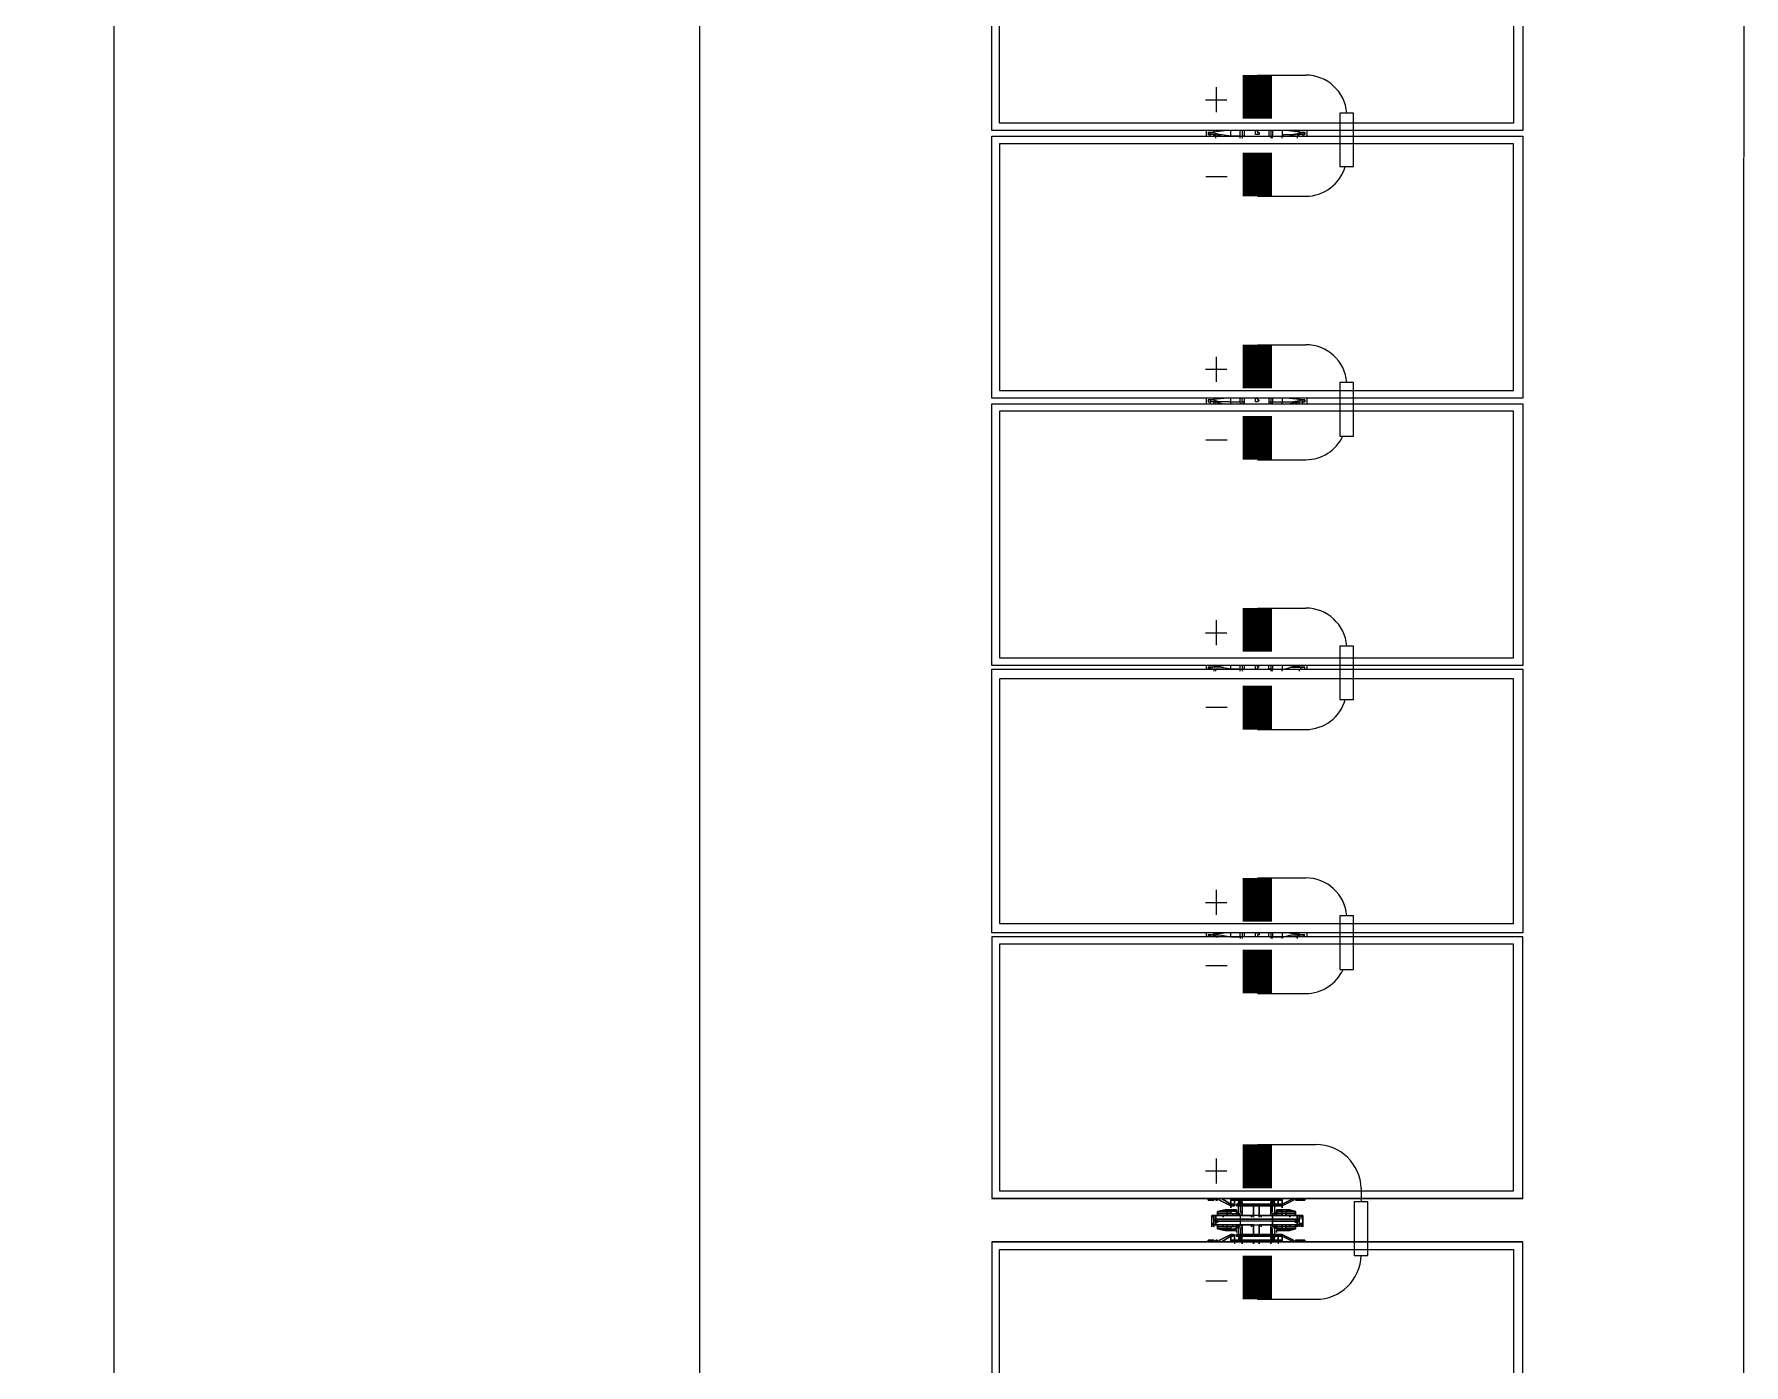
# Model space of a CAD drawing. Header units: feet. Extents: x -5.1 to 70.3, y -33 to 8.
# Drawn here: x 31.81 to 33.834, y -11.959 to -10.384 of the extents above; entities that cross this region are included whole.
import ezdxf
from ezdxf.lldxf.tags import DXFTag

# ---------------------------------------------------------------- set-up
doc = ezdxf.new("R2010")
doc.units = ezdxf.units.FT
doc.header["$MEASUREMENT"] = 0
doc.linetypes.add('HIDDEN', pattern=[0.375, 0.25, -0.125])
for name, color, linetype in [('E-DC HARNESS-NEG', 170, 'DC HARNESS CABLE'), ('E-HARN-COMP', 8, 'Continuous'), ('E-TRNK-CABL-NEG', 170, 'HIDDEN'), ('E-TRUNK-CABLE-POS', 10, 'HIDDEN'), ('G-ANNO-TEXT', 1, 'Continuous'), ('Polarity-Text', 7, 'Continuous')]:
    doc.layers.add(name, color=color, linetype=linetype)
tags = doc.linetypes.add('DC HARNESS CABLE', pattern='A,0.5,-0.2,["DH",Standard,S=0.1,R=0,X=-0.1,Y=-0.05],-0.2', length=0.9).pattern_tags.tags
tags[6] = DXFTag(74, 10)

# ---------------------------------------------------------------- blocks, each defined once
blk = doc.blocks.new('A$Cc93f9aa1')
at = {"lineweight": 5}
for points in [[(1.2233, 0), (0.9933, 0), (0.9933, 0.4666), (1.2233, 0.4666)], [(1.4583, 0), (1.2283, 0), (1.2283, 0.4666), (1.4583, 0.4666)], [(1.4633, 0.4666), (1.6933, 0.4666), (1.6933, 0), (1.4633, 0)], [(1.6966, 0.4666), (1.9283, 0.4666), (1.9283, 0), (1.6966, 0)], [(1.9316, 0), (2.1616, 0), (2.1616, 0.4666), (1.9316, 0.4666)], [(2.1999, 0), (2.4299, 0), (2.4299, 0.4666), (2.1999, 0.4666)], [(1, 0.0067), (1, 0.4583), (1.2166, 0.4583), (1.2166, 0.0067)], [(1.4516, 0.4583), (1.2349, 0.4583), (1.2349, 0.0067), (1.4516, 0.0067)], [(1.6866, 0.4583), (1.4699, 0.4583), (1.4699, 0.0067), (1.6866, 0.0067)], [(1.9199, 0.4583), (1.7049, 0.4583), (1.7049, 0.0067), (1.9199, 0.0067)], [(2.1549, 0.4583), (1.9383, 0.4583), (1.9383, 0.0067), (2.1549, 0.0067)], [(2.2066, 0.4583), (2.4232, 0.4583), (2.4232, 0.0067), (2.2066, 0.0067)], [(2.1632, 0.27), (2.1632, 0.2667), (2.1632, 0.27), (2.1632, 0.275), (2.1616, 0.275), (2.1632, 0.275)], [(2.1866, 0.2683), (2.1849, 0.2683), (2.1849, 0.2733), (2.1849, 0.2717), (2.1832, 0.2717), (2.1849, 0.2717), (2.1866, 0.2717), (2.1849, 0.2717), (2.1832, 0.27), (2.1849, 0.27), (2.1849, 0.2683)], [(2.1866, 0.2733), (2.1849, 0.2733)], [(2.1982, 0.2667), (2.1982, 0.27), (2.1982, 0.275), (2.1999, 0.275), (2.1982, 0.275), (2.1982, 0.27)], [(2.1732, 0.2567), (2.1732, 0.2517), (2.1732, 0.25), (2.1749, 0.25), (2.1749, 0.255), (2.1732, 0.255), (2.1732, 0.2567), (2.1732, 0.2583), (2.1732, 0.2667), (2.1749, 0.2667), (2.1732, 0.2667), (2.1716, 0.2617), (2.1716, 0.25), (2.1716, 0.2517), (2.1716, 0.25), (2.1716, 0.2617), (2.1732, 0.2667), (2.1732, 0.2583), (2.1749, 0.2583), (2.1749, 0.255), (2.1732, 0.255), (2.1732, 0.2567), (2.1732, 0.2583), (2.1749, 0.2583), (2.1749, 0.2667), (2.1766, 0.2667), (2.1749, 0.2667), (2.1749, 0.2583), (2.1749, 0.255), (2.1749, 0.25), (2.1732, 0.25)], [(2.1799, 0.2683), (2.1799, 0.2467), (2.1766, 0.2467), (2.1766, 0.2683)], [(2.1782, 0.2617), (2.1766, 0.2617)], [(2.1816, 0.27), (2.1799, 0.27), (2.1782, 0.27), (2.1799, 0.27)], [(2.1832, 0.2683), (2.1816, 0.2683), (2.1799, 0.2683), (2.1816, 0.2683), (2.1799, 0.2683), (2.1816, 0.2683)], [(2.1816, 0.2683), (2.1799, 0.2683)], [(2.1816, 0.27), (2.1832, 0.27)], [(2.1832, 0.2683), (2.1816, 0.2683), (2.1816, 0.27), (2.1832, 0.27), (2.1816, 0.27), (2.1832, 0.27), (2.1816, 0.27), (2.1816, 0.2683)], [(2.1816, 0.2683), (2.1816, 0.2467), (2.1849, 0.2467), (2.1849, 0.2683)], [(2.1866, 0.2667), (2.1882, 0.2667), (2.1882, 0.2583), (2.1866, 0.2583), (2.1866, 0.2667), (2.1849, 0.2667), (2.1866, 0.2667), (2.1866, 0.2583), (2.1882, 0.2583), (2.1882, 0.2667)], [(2.1866, 0.2617), (2.1849, 0.2617)], [(2.1866, 0.2617), (2.1849, 0.2617)], [(2.1882, 0.2567), (2.1882, 0.2583), (2.1882, 0.2567), (2.1882, 0.2517), (2.1882, 0.25), (2.1866, 0.25), (2.1866, 0.255), (2.1882, 0.255)], [(2.1882, 0.2667), (2.1899, 0.2617), (2.1899, 0.25), (2.1899, 0.2517), (2.1899, 0.25), (2.1899, 0.2617)], [(2.1899, 0.25), (2.1899, 0.26), (2.1899, 0.25), (2.1916, 0.25)], [(2.1632, 0.2467), (2.1632, 0.245), (2.1616, 0.245), (2.1632, 0.245), (2.1649, 0.245), (2.1649, 0.2467), (2.1649, 0.2483), (2.1632, 0.2483)], [(2.1649, 0.2483), (2.1632, 0.2467), (2.1649, 0.245), (2.1666, 0.2467)], [(2.1649, 0.2483), (2.1632, 0.2467), (2.1649, 0.245), (2.1666, 0.2467)], [(2.1649, 0.2483), (2.1666, 0.2483)], [(2.1666, 0.245), (2.1666, 0.2483), (2.1666, 0.2467), (2.1649, 0.2467), (2.1666, 0.2467), (2.1649, 0.2467), (2.1666, 0.2467), (2.1649, 0.2467), (2.1666, 0.2467), (2.1649, 0.2467), (2.1666, 0.2467), (2.1649, 0.2467), (2.1666, 0.2467), (2.1649, 0.2467), (2.1666, 0.2467), (2.1649, 0.2467), (2.1666, 0.2467), (2.1649, 0.2467), (2.1666, 0.2467), (2.1649, 0.2467), (2.1666, 0.2467), (2.1666, 0.245), (2.1649, 0.245)], [(2.1699, 0.255), (2.1682, 0.255), (2.1666, 0.2533), (2.1682, 0.255), (2.1682, 0.2517), (2.1666, 0.2517), (2.1682, 0.2517), (2.1682, 0.255)], [(2.1666, 0.2517), (2.1666, 0.2533)], [(2.1666, 0.215), (2.1682, 0.215), (2.1682, 0.2517), (2.1666, 0.2517), (2.1682, 0.2517), (2.1682, 0.215)], [(2.1766, 0.245), (2.1682, 0.245)], [(2.1749, 0.2483), (2.1766, 0.2483)], [(2.1866, 0.2483), (2.1849, 0.2483)], [(2.1932, 0.245), (2.1849, 0.245)], [(2.1882, 0.25), (2.1866, 0.2483), (2.1866, 0.25), (2.1866, 0.2483), (2.1882, 0.25), (2.1866, 0.2483), (2.1882, 0.2483), (2.1866, 0.2483)], [(2.1949, 0.255), (2.1932, 0.255), (2.1949, 0.2533), (2.1932, 0.255)], [(2.1949, 0.2517), (2.1932, 0.2517), (2.1932, 0.215), (2.1949, 0.215), (2.1932, 0.215), (2.1932, 0.2517), (2.1949, 0.2517), (2.1932, 0.2517), (2.1932, 0.255), (2.1932, 0.2517)], [(2.1982, 0.2517), (2.1949, 0.2517), (2.1949, 0.2533), (2.1949, 0.2517)], [(2.1966, 0.2483), (2.1949, 0.2467), (2.1966, 0.245), (2.1982, 0.2467)], [(2.1966, 0.2483), (2.1949, 0.2467), (2.1966, 0.245), (2.1982, 0.2467)], [(2.1966, 0.245), (2.1982, 0.245), (2.1982, 0.2467), (2.1982, 0.2483), (2.1966, 0.2483), (2.1949, 0.2483), (2.1949, 0.2467), (2.1949, 0.245)], [(2.2016, 0.245), (2.1999, 0.245)], [(1.225, 0.235), (1.2266, 0.235), (1.2266, 0.2317), (1.2233, 0.2317), (1.2233, 0.2333), (1.225, 0.2333)], [(1.4599, 0.235), (1.4616, 0.2333), (1.4616, 0.2317), (1.4583, 0.2317), (1.4583, 0.2333), (1.4599, 0.2333)], [(1.6949, 0.235), (1.6949, 0.2333), (1.6966, 0.2333), (1.6966, 0.2317), (1.6949, 0.2317), (1.6933, 0.2317), (1.6933, 0.2333)], [(1.9283, 0.235), (1.9299, 0.235), (1.9299, 0.2333), (1.9316, 0.2333), (1.9316, 0.2317), (1.9299, 0.2317), (1.9283, 0.2317), (1.9283, 0.2333)], [(2.1632, 0.235), (2.1616, 0.235)], [(2.1632, 0.235), (2.1616, 0.235)], [(2.1632, 0.23), (2.1616, 0.23)], [(2.1632, 0.23), (2.1616, 0.23)], [(2.2016, 0.235), (2.1999, 0.235)], [(2.2016, 0.235), (2.1999, 0.235)], [(2.2016, 0.23), (2.1999, 0.23)], [(2.2016, 0.23), (2.1999, 0.23)], [(2.1632, 0.2167), (2.1649, 0.2167), (2.1649, 0.2183), (2.1666, 0.2183), (2.1649, 0.2183), (2.1666, 0.2183), (2.1649, 0.2183), (2.1666, 0.2183), (2.1649, 0.2183), (2.1666, 0.2183), (2.1649, 0.2183), (2.1649, 0.2167), (2.1666, 0.2167), (2.1666, 0.2183), (2.1666, 0.22), (2.1649, 0.22), (2.1632, 0.22), (2.1616, 0.22), (2.1632, 0.22), (2.1632, 0.2183)], [(2.1649, 0.22), (2.1632, 0.2183), (2.1649, 0.2167), (2.1666, 0.2183)], [(2.1649, 0.22), (2.1632, 0.2183), (2.1649, 0.2167), (2.1666, 0.2183)], [(2.1649, 0.22), (2.1632, 0.22), (2.1632, 0.2183), (2.1632, 0.2167), (2.1649, 0.2167), (2.1666, 0.2167), (2.1666, 0.2183), (2.1666, 0.22)], [(2.1666, 0.21), (2.1666, 0.2117), (2.1666, 0.2133), (2.1632, 0.2133), (2.1632, 0.21)], [(2.1649, 0.2167), (2.1666, 0.2167), (2.1666, 0.2183), (2.1649, 0.2183), (2.1649, 0.22), (2.1666, 0.22), (2.1666, 0.2183), (2.1649, 0.2183), (2.1666, 0.2183), (2.1649, 0.2183), (2.1666, 0.2183), (2.1649, 0.2183), (2.1666, 0.2183), (2.1649, 0.2183), (2.1666, 0.2183), (2.1649, 0.2183), (2.1649, 0.22), (2.1666, 0.22), (2.1666, 0.2183), (2.1666, 0.2167)], [(2.1666, 0.2133), (2.1682, 0.2133), (2.1682, 0.21), (2.1682, 0.2133)], [(2.1699, 0.21), (2.1682, 0.21), (2.1682, 0.2117), (2.1666, 0.2117), (2.1682, 0.2117), (2.1682, 0.21)], [(2.1682, 0.22), (2.1766, 0.22)], [(2.1732, 0.1983), (2.1716, 0.205), (2.1716, 0.215), (2.1716, 0.2133), (2.1716, 0.215), (2.1716, 0.205)], [(2.1732, 0.2133), (2.1732, 0.2083), (2.1732, 0.21), (2.1749, 0.21), (2.1749, 0.2117), (2.1749, 0.215), (2.1732, 0.215), (2.1732, 0.2083), (2.1732, 0.2067), (2.1732, 0.2083), (2.1732, 0.21), (2.1749, 0.21), (2.1749, 0.2117), (2.1749, 0.215), (2.1749, 0.2167), (2.1732, 0.215), (2.1749, 0.2167), (2.1732, 0.215), (2.1749, 0.2167), (2.1749, 0.215), (2.1732, 0.215)], [(2.1849, 0.22), (2.1932, 0.22)], [(2.1882, 0.2167), (2.1866, 0.2167), (2.1882, 0.215), (2.1866, 0.2167), (2.1882, 0.215), (2.1866, 0.2167), (2.1882, 0.2167), (2.1866, 0.2167), (2.1849, 0.2167), (2.1866, 0.2167)], [(2.1882, 0.2067), (2.1882, 0.2083), (2.1882, 0.215), (2.1866, 0.215), (2.1866, 0.2117), (2.1866, 0.21), (2.1882, 0.21), (2.1882, 0.2083)], [(2.1882, 0.1983), (2.1899, 0.205), (2.1899, 0.215), (2.1899, 0.2133), (2.1899, 0.215), (2.1899, 0.205)], [(2.1966, 0.22), (2.1949, 0.2183), (2.1966, 0.2167), (2.1982, 0.2183)], [(2.1966, 0.22), (2.1949, 0.2183), (2.1966, 0.2167), (2.1982, 0.2183)], [(2.1966, 0.2167), (2.1982, 0.2167), (2.1982, 0.2183), (2.1982, 0.22), (2.1966, 0.22), (2.1949, 0.22), (2.1949, 0.2183), (2.1949, 0.2167)], [(2.1982, 0.2183), (2.1966, 0.2183)], [(2.1982, 0.2183), (2.1966, 0.2183)], [(2.2016, 0.22), (2.1999, 0.22)], [(2.1632, 0.1983), (2.1632, 0.1967)], [(2.1732, 0.1983), (2.1732, 0.2067), (2.1749, 0.2067), (2.1749, 0.1983)], [(2.1732, 0.1983), (2.1749, 0.1983), (2.1749, 0.2067), (2.1732, 0.2067)], [(2.1749, 0.21), (2.1749, 0.2067)], [(2.1766, 0.1983), (2.1749, 0.1983)], [(2.1782, 0.2033), (2.1766, 0.2033)], [(2.1782, 0.2033), (2.1766, 0.2033)], [(2.1832, 0.1983), (2.1816, 0.1983), (2.1799, 0.1983), (2.1816, 0.1983)], [(2.1832, 0.1967), (2.1816, 0.1967)], [(2.1866, 0.2033), (2.1849, 0.2033)], [(2.1866, 0.2033), (2.1849, 0.2033)], [(2.1866, 0.1983), (2.1849, 0.1983)], [(2.1866, 0.2067), (2.1866, 0.21)], [(2.1882, 0.1983), (2.1866, 0.1983), (2.1866, 0.2067), (2.1882, 0.2067)], [(2.1882, 0.1983), (2.1882, 0.2067), (2.1866, 0.2067), (2.1866, 0.1983)], [(2.1949, 0.21), (2.1932, 0.21)], [(2.1982, 0.1967), (2.1982, 0.1983)], [(2.1616, 0.19), (2.1632, 0.19), (2.1632, 0.195), (2.1632, 0.19)], [(2.1799, 0.195), (2.1782, 0.195)], [(2.1999, 0.19), (2.1982, 0.19), (2.1982, 0.195), (2.1982, 0.19)]]:
    blk.add_lwpolyline(points, close=True, dxfattribs=at)
for points in [[(2.1616, 0.4666), (2.1616, 0)], [(2.1999, 0), (2.1999, 0.4666)], [(2.1549, 0.0067), (2.1549, 0.4583)], [(2.2066, 0.0067), (2.2066, 0.4583)], [(1.2233, 0.2767), (1.2283, 0.2767)], [(1.225, 0.27), (1.225, 0.2733), (1.225, 0.275), (1.225, 0.2733), (1.2266, 0.2733), (1.2266, 0.27), (1.2283, 0.2683)], [(1.225, 0.275), (1.2266, 0.275)], [(1.2299, 0.255), (1.2283, 0.255), (1.2266, 0.2567), (1.2266, 0.2633), (1.225, 0.2733)], [(1.4583, 0.2767), (1.4633, 0.2767)], [(1.4616, 0.2683), (1.4616, 0.27), (1.4616, 0.2733), (1.4599, 0.2733), (1.4599, 0.275), (1.4616, 0.275)], [(1.4599, 0.275), (1.4599, 0.2733), (1.4599, 0.27)], [(1.4633, 0.255), (1.4616, 0.255), (1.4616, 0.2633), (1.4599, 0.2733)], [(1.6933, 0.2767), (1.6966, 0.2767)], [(1.6949, 0.2733), (1.6949, 0.275), (1.6949, 0.2733)], [(1.6966, 0.2683), (1.6966, 0.27), (1.6966, 0.2717), (1.6949, 0.2717), (1.6949, 0.2733), (1.6949, 0.27)], [(1.6983, 0.255), (1.6966, 0.255), (1.6966, 0.2567), (1.6949, 0.2633), (1.6949, 0.2733)], [(1.9283, 0.2767), (1.9316, 0.2767)], [(1.9283, 0.2733), (1.9283, 0.27)], [(1.9333, 0.255), (1.9316, 0.255), (1.9316, 0.2567), (1.9299, 0.2633), (1.9299, 0.2733), (1.9299, 0.275), (1.9299, 0.27), (1.9316, 0.2683)], [(2.1799, 0.2467), (2.1799, 0.2667), (2.1799, 0.2683), (2.1799, 0.27), (2.1782, 0.27), (2.1766, 0.27), (2.1782, 0.27), (2.1766, 0.27), (2.1766, 0.2733), (2.1766, 0.2717), (2.1782, 0.2717), (2.1766, 0.2717), (2.1766, 0.2733), (2.1766, 0.2683), (2.1782, 0.2683), (2.1766, 0.2683), (2.1766, 0.27), (2.1766, 0.2617), (2.1766, 0.2383), (2.1766, 0.235), (2.1782, 0.235), (2.1766, 0.235), (2.1782, 0.235), (2.1766, 0.235), (2.1682, 0.235), (2.1682, 0.23), (2.1766, 0.23), (2.1782, 0.23), (2.1766, 0.23), (2.1782, 0.23), (2.1766, 0.23), (2.1782, 0.23), (2.1766, 0.23), (2.1782, 0.23), (2.1766, 0.23), (2.1782, 0.23)], [(2.1799, 0.2717), (2.1782, 0.2717), (2.1766, 0.2717), (2.1782, 0.27), (2.1799, 0.27), (2.1799, 0.2683), (2.1799, 0.2667), (2.1816, 0.2667), (2.1832, 0.2667), (2.1816, 0.2667), (2.1799, 0.2667), (2.1799, 0.2467), (2.1799, 0.2683), (2.1766, 0.2683), (2.1766, 0.2467), (2.1799, 0.2467), (2.1799, 0.2183), (2.1799, 0.1967), (2.1766, 0.1967), (2.1766, 0.2183), (2.1749, 0.2183), (2.1749, 0.2167), (2.1766, 0.2167), (2.1749, 0.2167), (2.1766, 0.2167), (2.1749, 0.2167), (2.1766, 0.2167), (2.1749, 0.2167), (2.1766, 0.2167), (2.1682, 0.2167)], [(2.1766, 0.2733), (2.1832, 0.2733), (2.1849, 0.2733), (2.1782, 0.2733), (2.1766, 0.2733), (2.1782, 0.2733), (2.1766, 0.2733), (2.1782, 0.2733)], [(2.1766, 0.2717), (2.1782, 0.27)], [(2.1782, 0.2717), (2.1766, 0.2717)], [(2.1832, 0.2717), (2.1849, 0.2717), (2.1832, 0.27), (2.1849, 0.27), (2.1849, 0.2617), (2.1849, 0.2383), (2.1849, 0.235), (2.1866, 0.235), (2.1849, 0.235), (2.1932, 0.235), (2.1932, 0.23), (2.1849, 0.23), (2.1849, 0.2267), (2.1849, 0.23), (2.1866, 0.23), (2.1849, 0.23), (2.1866, 0.23), (2.1849, 0.23)], [(2.1849, 0.2367), (2.1849, 0.235), (2.1866, 0.235), (2.1849, 0.235), (2.1849, 0.2383), (2.1849, 0.2617), (2.1849, 0.27), (2.1866, 0.27), (2.1849, 0.27), (2.1866, 0.27), (2.1849, 0.27), (2.1866, 0.27), (2.1849, 0.27), (2.1849, 0.2733), (2.1849, 0.2717)], [(2.1849, 0.2733), (2.1866, 0.2733)], [(2.1632, 0.2517), (2.1666, 0.2517), (2.1632, 0.2517), (2.1632, 0.25), (2.1616, 0.25), (2.1616, 0.2517), (2.1632, 0.2517), (2.1632, 0.255), (2.1666, 0.255), (2.1666, 0.2533), (2.1666, 0.255), (2.1682, 0.255), (2.1632, 0.265), (2.1682, 0.255), (2.1666, 0.255), (2.1632, 0.255), (2.1632, 0.2517), (2.1632, 0.25), (2.1616, 0.25), (2.1616, 0.215), (2.1632, 0.215), (2.1632, 0.2133), (2.1666, 0.2133), (2.1666, 0.2117), (2.1666, 0.21), (2.1682, 0.21), (2.1632, 0.2), (2.1682, 0.21), (2.1666, 0.21), (2.1632, 0.21), (2.1632, 0.2133), (2.1616, 0.2133), (2.1616, 0.215), (2.1616, 0.2133)], [(2.1632, 0.2667), (2.1632, 0.2667)], [(2.1632, 0.2667), (2.1632, 0.2667)], [(2.1699, 0.235), (2.1682, 0.235), (2.1766, 0.235), (2.1766, 0.2383), (2.1766, 0.2617), (2.1766, 0.27), (2.1782, 0.27), (2.1766, 0.27), (2.1782, 0.27)], [(2.1682, 0.2483), (2.1766, 0.2483), (2.1749, 0.2483), (2.1732, 0.25), (2.1749, 0.2483), (2.1766, 0.2483), (2.1749, 0.2483), (2.1732, 0.25), (2.1716, 0.25), (2.1716, 0.26), (2.1716, 0.25), (2.1732, 0.25), (2.1749, 0.2483), (2.1732, 0.25), (2.1749, 0.2483), (2.1749, 0.25), (2.1749, 0.2483), (2.1749, 0.2467), (2.1766, 0.2467), (2.1766, 0.2183), (2.1799, 0.2183), (2.1799, 0.2467), (2.1816, 0.2467), (2.1816, 0.2183), (2.1849, 0.2183), (2.1849, 0.2467), (2.1866, 0.2467), (2.1866, 0.2483), (2.1849, 0.2483), (2.1932, 0.2483)], [(2.1732, 0.26), (2.1732, 0.26)], [(2.1732, 0.26), (2.1732, 0.26)], [(2.1766, 0.27), (2.1766, 0.27)], [(2.1766, 0.27), (2.1766, 0.27)], [(2.1766, 0.2617), (2.1782, 0.2617)], [(2.1766, 0.2617), (2.1782, 0.2617)], [(2.1782, 0.27), (2.1799, 0.27)], [(2.1782, 0.27), (2.1799, 0.27)], [(2.1932, 0.2167), (2.1849, 0.2167), (2.1866, 0.2167), (2.1866, 0.2183), (2.1849, 0.2183), (2.1849, 0.1967), (2.1816, 0.1967), (2.1816, 0.2183), (2.1799, 0.2183), (2.1799, 0.2467), (2.1816, 0.2467), (2.1816, 0.2683), (2.1849, 0.2683), (2.1849, 0.2467), (2.1816, 0.2467), (2.1816, 0.2183), (2.1849, 0.2183), (2.1849, 0.2467)], [(2.1849, 0.27), (2.1849, 0.27)], [(2.1849, 0.27), (2.1849, 0.27)], [(2.1866, 0.2583), (2.1866, 0.255)], [(2.1866, 0.2583), (2.1866, 0.255), (2.1882, 0.255), (2.1882, 0.2567)], [(2.1866, 0.255), (2.1866, 0.25), (2.1882, 0.25), (2.1882, 0.2567)], [(2.1882, 0.26), (2.1882, 0.26)], [(2.1882, 0.26), (2.1882, 0.26)], [(2.1999, 0.2517), (2.1999, 0.25), (2.1999, 0.2517), (2.1982, 0.2517), (2.1982, 0.255), (2.1949, 0.255), (2.1949, 0.2533), (2.1949, 0.255), (2.1932, 0.255), (2.1982, 0.265), (2.1932, 0.255), (2.1949, 0.255), (2.1982, 0.255), (2.1982, 0.2517), (2.1982, 0.25), (2.1999, 0.25), (2.1999, 0.215), (2.1982, 0.215), (2.1982, 0.2133), (2.1949, 0.2133), (2.1949, 0.2117), (2.1949, 0.21), (2.1949, 0.2117), (2.1932, 0.2117), (2.1932, 0.21), (2.1932, 0.2133), (2.1949, 0.2133), (2.1949, 0.2117), (2.1932, 0.2117), (2.1932, 0.21), (2.1932, 0.2133), (2.1949, 0.2133), (2.1982, 0.2133), (2.1982, 0.215), (2.1999, 0.215), (2.1999, 0.25), (2.1982, 0.25), (2.1982, 0.2517), (2.1999, 0.2517), (2.2016, 0.2517)], [(2.1982, 0.2667), (2.1982, 0.2667)], [(2.1982, 0.2667), (2.1982, 0.2667)], [(1.2233, 0.2467), (1.2283, 0.2467)], [(1.2233, 0.245), (1.2283, 0.245), (1.2299, 0.245)], [(1.2233, 0.2433), (1.2266, 0.2433), (1.2283, 0.2433), (1.2283, 0.245)], [(1.2299, 0.2467), (1.2283, 0.2467), (1.2283, 0.255)], [(1.4583, 0.2467), (1.4616, 0.2467)], [(1.4583, 0.245), (1.4616, 0.245), (1.4633, 0.245)], [(1.4583, 0.2433), (1.4616, 0.2433), (1.4633, 0.2433)], [(1.4633, 0.2467), (1.4616, 0.2467), (1.4616, 0.255)], [(1.4616, 0.2433), (1.4616, 0.245)], [(1.6933, 0.2467), (1.6966, 0.2467)], [(1.6933, 0.245), (1.6966, 0.245), (1.6983, 0.245)], [(1.6966, 0.245), (1.6966, 0.2433), (1.6933, 0.2433)], [(1.6983, 0.2467), (1.6966, 0.2467), (1.6966, 0.255)], [(1.9283, 0.2467), (1.9316, 0.2467)], [(1.9283, 0.245), (1.9316, 0.245), (1.9333, 0.245)], [(1.9316, 0.245), (1.9316, 0.2433), (1.9283, 0.2433)], [(1.9333, 0.2467), (1.9316, 0.2467), (1.9316, 0.255)], [(2.1632, 0.2133), (2.1632, 0.215), (2.1616, 0.215), (2.1616, 0.25), (2.1616, 0.2517)], [(2.1616, 0.2517), (2.1632, 0.2517), (2.1616, 0.2517)], [(2.1632, 0.2483), (2.1632, 0.2483)], [(2.1666, 0.2483), (2.1649, 0.2483), (2.1632, 0.2483), (2.1632, 0.2467), (2.1632, 0.245), (2.1649, 0.245), (2.1666, 0.245), (2.1666, 0.2467), (2.1666, 0.2483), (2.1649, 0.2483)], [(2.1632, 0.2467), (2.1632, 0.2467)], [(2.1632, 0.245), (2.1632, 0.245)], [(2.1649, 0.2483), (2.1649, 0.2483)], [(2.1649, 0.2483), (2.1649, 0.245)], [(2.1649, 0.2467), (2.1666, 0.2467)], [(2.1649, 0.245), (2.1666, 0.245)], [(2.1649, 0.245), (2.1649, 0.245)], [(2.1666, 0.2517), (2.1666, 0.2517)], [(2.1666, 0.2483), (2.1666, 0.2483)], [(2.1666, 0.2467), (2.1666, 0.2483)], [(2.1666, 0.2467), (2.1666, 0.2467)], [(2.1666, 0.245), (2.1666, 0.2467)], [(2.1666, 0.245), (2.1666, 0.245)], [(2.1682, 0.2517), (2.1682, 0.2517)], [(2.1682, 0.2517), (2.1682, 0.2517)], [(2.1749, 0.245), (2.1732, 0.2467), (2.1682, 0.2467)], [(2.1749, 0.2483), (2.1766, 0.2483)], [(2.1749, 0.2483), (2.1766, 0.2483)], [(2.1832, 0.1933), (2.1849, 0.1933), (2.1832, 0.195), (2.1849, 0.1933), (2.1832, 0.1933), (2.1766, 0.1933), (2.1782, 0.1933), (2.1766, 0.1933), (2.1766, 0.195), (2.1766, 0.1967), (2.1766, 0.195), (2.1782, 0.195), (2.1766, 0.1933), (2.1782, 0.1933), (2.1766, 0.1933), (2.1782, 0.195), (2.1799, 0.195), (2.1782, 0.195), (2.1766, 0.195), (2.1766, 0.1967), (2.1766, 0.195), (2.1766, 0.1933), (2.1782, 0.195), (2.1799, 0.195), (2.1799, 0.1967), (2.1816, 0.1967), (2.1832, 0.1967), (2.1816, 0.1967), (2.1799, 0.1967), (2.1816, 0.1967), (2.1799, 0.1967), (2.1799, 0.2467), (2.1816, 0.2467)], [(2.1766, 0.2467), (2.1766, 0.2183), (2.1799, 0.2183), (2.1799, 0.1983), (2.1799, 0.1967), (2.1816, 0.1967), (2.1816, 0.195), (2.1799, 0.195), (2.1816, 0.195), (2.1832, 0.195), (2.1816, 0.195), (2.1832, 0.195), (2.1849, 0.1933), (2.1849, 0.195), (2.1866, 0.195), (2.1849, 0.195), (2.1849, 0.1967), (2.1849, 0.195), (2.1866, 0.195)], [(2.1866, 0.2483), (2.1882, 0.25)], [(2.1866, 0.2483), (2.1882, 0.25)], [(2.1866, 0.2483), (2.1882, 0.2483)], [(2.1866, 0.2483), (2.1882, 0.2483)], [(2.1932, 0.2467), (2.1882, 0.2467), (2.1866, 0.245)], [(2.1932, 0.2517), (2.1932, 0.2517)], [(2.1932, 0.2517), (2.1932, 0.2517)], [(2.1949, 0.2517), (2.1949, 0.2517)], [(2.1982, 0.2467), (2.1982, 0.2483), (2.1966, 0.2483), (2.1949, 0.2483), (2.1949, 0.2467), (2.1949, 0.245), (2.1949, 0.2483), (2.1966, 0.2483), (2.1966, 0.245), (2.1949, 0.245), (2.1966, 0.245), (2.1949, 0.245), (2.1949, 0.2467), (2.1949, 0.2483), (2.1966, 0.2483), (2.1966, 0.2467), (2.1966, 0.245), (2.1982, 0.245), (2.1982, 0.2467), (2.1966, 0.2467), (2.1982, 0.2467), (2.1966, 0.2467), (2.1982, 0.2467), (2.1966, 0.2467), (2.1982, 0.2467), (2.1966, 0.2467), (2.1982, 0.2467), (2.1966, 0.2467), (2.1982, 0.2467), (2.1966, 0.2467), (2.1982, 0.2467), (2.1966, 0.2467), (2.1982, 0.2467), (2.1966, 0.2467), (2.1982, 0.2467), (2.1966, 0.2467), (2.1982, 0.2467), (2.1966, 0.2467)], [(2.1949, 0.2483), (2.1949, 0.2483)], [(2.1949, 0.2467), (2.1949, 0.2467)], [(2.1949, 0.245), (2.1949, 0.245)], [(2.1966, 0.2483), (2.1966, 0.2483)], [(2.1966, 0.245), (2.1966, 0.245)], [(2.1982, 0.2483), (2.1982, 0.2483)], [(2.1982, 0.2467), (2.1982, 0.2467)], [(2.1982, 0.245), (2.1982, 0.245)], [(2.1682, 0.235), (2.1682, 0.23)], [(2.1766, 0.23), (2.1766, 0.2267), (2.1766, 0.23), (2.1682, 0.23), (2.1699, 0.23)], [(2.1782, 0.2367), (2.1766, 0.2367), (2.1782, 0.2367), (2.1766, 0.2367), (2.1766, 0.2383), (2.1766, 0.2367), (2.1766, 0.235), (2.1782, 0.235), (2.1766, 0.235), (2.1766, 0.2367)], [(2.1782, 0.195), (2.1766, 0.195), (2.1766, 0.1967), (2.1766, 0.195), (2.1766, 0.2033), (2.1766, 0.2267), (2.1766, 0.23), (2.1766, 0.2267), (2.1766, 0.2033), (2.1766, 0.195)], [(2.1866, 0.23), (2.1849, 0.23), (2.1866, 0.23), (2.1849, 0.23), (2.1866, 0.23), (2.1849, 0.23), (2.1849, 0.2267), (2.1849, 0.2033), (2.1849, 0.195), (2.1832, 0.195), (2.1849, 0.1933), (2.1782, 0.1933), (2.1799, 0.1933)], [(2.1949, 0.235), (2.1932, 0.235), (2.1849, 0.235), (2.1866, 0.235), (2.1849, 0.235), (2.1849, 0.2367), (2.1849, 0.2383), (2.1849, 0.2367), (2.1866, 0.2367), (2.1849, 0.2367), (2.1866, 0.2367)], [(2.1849, 0.195), (2.1849, 0.2033), (2.1849, 0.2267), (2.1849, 0.23), (2.1932, 0.23), (2.1949, 0.23)], [(2.1932, 0.23), (2.1932, 0.235)], [(1.2233, 0.2217), (1.2266, 0.2217), (1.2283, 0.2217), (1.2283, 0.22)], [(1.2233, 0.22), (1.2283, 0.22), (1.2299, 0.22)], [(1.2283, 0.2183), (1.2233, 0.2183)], [(1.2299, 0.2183), (1.2283, 0.2183), (1.2283, 0.21), (1.2266, 0.2), (1.225, 0.1933), (1.225, 0.1917), (1.2266, 0.1917)], [(1.4583, 0.2217), (1.4633, 0.2217), (1.4616, 0.2217), (1.4616, 0.22)], [(1.4633, 0.22), (1.4616, 0.22), (1.4583, 0.22)], [(1.4616, 0.2183), (1.4583, 0.2183)], [(1.4616, 0.21), (1.4616, 0.2183), (1.4633, 0.2183)], [(1.6933, 0.2217), (1.6966, 0.2217), (1.6966, 0.22)], [(1.6933, 0.22), (1.6966, 0.22), (1.6983, 0.22)], [(1.6966, 0.2183), (1.6933, 0.2183)], [(1.6983, 0.2183), (1.6966, 0.2183), (1.6966, 0.21), (1.6949, 0.2), (1.6949, 0.1917), (1.6966, 0.1917)], [(1.9283, 0.2217), (1.9316, 0.2217), (1.9316, 0.22)], [(1.9283, 0.22), (1.9316, 0.22), (1.9333, 0.22)], [(1.9316, 0.2183), (1.9283, 0.2183)], [(1.9299, 0.1917), (1.9299, 0.2), (1.9316, 0.21), (1.9316, 0.2183), (1.9333, 0.2183)], [(2.1616, 0.2133), (2.1632, 0.2133), (2.1616, 0.2133)], [(2.1632, 0.22), (2.1632, 0.22)], [(2.1632, 0.2183), (2.1632, 0.2183)], [(2.1632, 0.2167), (2.1632, 0.2167)], [(2.1649, 0.22), (2.1649, 0.22)], [(2.1649, 0.2167), (2.1649, 0.2167)], [(2.1666, 0.22), (2.1666, 0.22)], [(2.1666, 0.2183), (2.1666, 0.2183)], [(2.1666, 0.2167), (2.1666, 0.2167)], [(2.1666, 0.215), (2.1666, 0.215)], [(2.1666, 0.215), (2.1666, 0.215)], [(2.1682, 0.2183), (2.1732, 0.2183), (2.1749, 0.22)], [(2.1682, 0.215), (2.1682, 0.215)], [(2.1682, 0.215), (2.1682, 0.215)], [(2.1716, 0.215), (2.1716, 0.205), (2.1716, 0.215), (2.1732, 0.215), (2.1749, 0.2167), (2.1732, 0.215)], [(2.1766, 0.2183), (2.1766, 0.1967), (2.1799, 0.1967), (2.1799, 0.1983), (2.1799, 0.2183), (2.1816, 0.2183), (2.1799, 0.2183)], [(2.1816, 0.2183), (2.1816, 0.1967), (2.1849, 0.1967), (2.1849, 0.2183)], [(2.1866, 0.22), (2.1882, 0.2183), (2.1932, 0.2183)], [(2.1866, 0.2167), (2.1866, 0.215)], [(2.1866, 0.2167), (2.1866, 0.215)], [(2.1882, 0.215), (2.1866, 0.2167)], [(2.1882, 0.215), (2.1866, 0.2167)], [(2.1866, 0.215), (2.1866, 0.2117)], [(2.1866, 0.215), (2.1882, 0.215), (2.1882, 0.2133)], [(2.1866, 0.2117), (2.1866, 0.21), (2.1882, 0.21), (2.1882, 0.2083)], [(2.1882, 0.2083), (2.1882, 0.2133)], [(2.1899, 0.215), (2.1899, 0.205), (2.1899, 0.215), (2.1916, 0.215)], [(2.1932, 0.215), (2.1932, 0.215)], [(2.1999, 0.2133), (2.1999, 0.215), (2.1999, 0.2133), (2.1982, 0.2133), (2.1982, 0.21), (2.1949, 0.21), (2.1932, 0.21), (2.1982, 0.2), (2.1932, 0.21), (2.1949, 0.21), (2.1982, 0.21), (2.1982, 0.2133), (2.1999, 0.2133), (2.2016, 0.2133)], [(2.1932, 0.215), (2.1932, 0.215)], [(2.1949, 0.2183), (2.1949, 0.22)], [(2.1966, 0.22), (2.1949, 0.22)], [(2.1949, 0.22), (2.1949, 0.2183)], [(2.1949, 0.22), (2.1949, 0.22)], [(2.1966, 0.22), (2.1949, 0.22)], [(2.1966, 0.22), (2.1949, 0.22)], [(2.1949, 0.2183), (2.1949, 0.22)], [(2.1949, 0.2167), (2.1949, 0.2183)], [(2.1949, 0.2183), (2.1949, 0.2167)], [(2.1949, 0.2183), (2.1949, 0.2183)], [(2.1949, 0.2183), (2.1949, 0.2167), (2.1966, 0.2167)], [(2.1949, 0.2167), (2.1966, 0.2167)], [(2.1949, 0.2167), (2.1966, 0.2167)], [(2.1949, 0.2167), (2.1949, 0.2167)], [(2.1949, 0.215), (2.1949, 0.215)], [(2.1949, 0.215), (2.1949, 0.215)], [(2.1966, 0.2183), (2.1966, 0.22)], [(2.1982, 0.22), (2.1966, 0.22)], [(2.1966, 0.22), (2.1966, 0.22)], [(2.1966, 0.2183), (2.1966, 0.22)], [(2.1966, 0.2183), (2.1982, 0.2183)], [(2.1966, 0.2183), (2.1982, 0.2183)], [(2.1966, 0.2183), (2.1982, 0.2183)], [(2.1966, 0.2183), (2.1982, 0.2183)], [(2.1966, 0.2183), (2.1982, 0.2183)], [(2.1966, 0.2183), (2.1982, 0.2183)], [(2.1966, 0.2183), (2.1982, 0.2183)], [(2.1966, 0.2183), (2.1982, 0.2183)], [(2.1966, 0.2167), (2.1966, 0.2183)], [(2.1966, 0.2183), (2.1982, 0.2183)], [(2.1966, 0.2183), (2.1982, 0.2183)], [(2.1966, 0.2183), (2.1982, 0.2183)], [(2.1966, 0.2183), (2.1982, 0.2183)], [(2.1966, 0.2183), (2.1982, 0.2183)], [(2.1966, 0.2183), (2.1966, 0.2167)], [(2.1966, 0.2183), (2.1982, 0.2183)], [(2.1966, 0.2167), (2.1982, 0.2167)], [(2.1966, 0.2167), (2.1966, 0.2167)], [(2.1982, 0.22), (2.1982, 0.22)], [(2.1982, 0.2183), (2.1982, 0.22)], [(2.1982, 0.2183), (2.1982, 0.2183)], [(2.1982, 0.2167), (2.1982, 0.2183)], [(2.1982, 0.2167), (2.1982, 0.2167)], [(1.2283, 0.1967), (1.2266, 0.195), (1.2266, 0.1917), (1.225, 0.1917), (1.225, 0.19), (1.225, 0.1917), (1.225, 0.195)], [(1.4633, 0.21), (1.4616, 0.21), (1.4616, 0.2), (1.4599, 0.1933), (1.4599, 0.1917), (1.4616, 0.1917)], [(1.4616, 0.1967), (1.4616, 0.195), (1.4616, 0.1933), (1.4599, 0.1917), (1.4599, 0.19), (1.4616, 0.19)], [(1.6949, 0.19), (1.6949, 0.1933), (1.6966, 0.1933), (1.6966, 0.195), (1.6966, 0.1967)], [(1.9316, 0.1967), (1.9299, 0.195), (1.9299, 0.19), (1.9316, 0.19)], [(2.1632, 0.1983), (2.1632, 0.1983)], [(2.1632, 0.1983), (2.1632, 0.1983)], [(2.1732, 0.205), (2.1732, 0.205)], [(2.1732, 0.205), (2.1732, 0.205)], [(2.1732, 0.1983), (2.1732, 0.1983)], [(2.1732, 0.1983), (2.1732, 0.1983)], [(2.1766, 0.1933), (2.1782, 0.195), (2.1799, 0.195), (2.1799, 0.1967), (2.1816, 0.1967), (2.1816, 0.195), (2.1832, 0.195), (2.1816, 0.195), (2.1832, 0.195), (2.1849, 0.195), (2.1849, 0.1967), (2.1849, 0.195), (2.1849, 0.1967), (2.1849, 0.195), (2.1849, 0.1933), (2.1866, 0.1933), (2.1849, 0.1933), (2.1866, 0.1933)], [(2.1882, 0.205), (2.1882, 0.205)], [(2.1882, 0.205), (2.1882, 0.205)], [(2.1882, 0.1983), (2.1882, 0.1983)], [(2.1882, 0.1983), (2.1882, 0.1983)], [(2.1982, 0.1983), (2.1982, 0.1983)], [(2.1982, 0.1983), (2.1982, 0.1983)], [(1.2233, 0.1883), (1.2283, 0.1883)], [(1.4583, 0.1883), (1.4633, 0.1883)], [(1.4599, 0.195), (1.4599, 0.1917), (1.4599, 0.19)], [(1.6933, 0.1883), (1.6966, 0.1883)], [(1.6949, 0.195), (1.6949, 0.1917), (1.6949, 0.19), (1.6966, 0.19)], [(1.9283, 0.195), (1.9283, 0.1917)], [(1.9283, 0.1883), (1.9316, 0.1883)], [(1.9316, 0.1917), (1.9299, 0.1917), (1.9299, 0.19)], [(2.1632, 0.195), (2.1632, 0.195)], [(2.1632, 0.195), (2.1632, 0.195)], [(2.1766, 0.195), (2.1766, 0.195)], [(2.1766, 0.195), (2.1766, 0.195)], [(2.1849, 0.195), (2.1849, 0.195)], [(2.1849, 0.195), (2.1849, 0.195)], [(2.1982, 0.195), (2.1982, 0.195)], [(2.1982, 0.195), (2.1982, 0.195)]]:
    blk.add_lwpolyline(points, dxfattribs=at)
at = {"color": 8, "lineweight": 5, "true_color": 0x808080}
for points in [[(1.2233, 0.2767), (1.2283, 0.2767)], [(1.225, 0.2733), (1.2233, 0.2583)], [(1.2283, 0.2733), (1.2266, 0.2733), (1.2266, 0.275), (1.225, 0.275)], [(1.225, 0.2733), (1.225, 0.2733)], [(1.4583, 0.2767), (1.4633, 0.2767)], [(1.4599, 0.2733), (1.4583, 0.2583)], [(1.4583, 0.2717), (1.4583, 0.2717)], [(1.4633, 0.2733), (1.4616, 0.2733), (1.4616, 0.275), (1.4599, 0.275)], [(1.4599, 0.2733), (1.4599, 0.2733)], [(1.6933, 0.2767), (1.6966, 0.2767)], [(1.6949, 0.2733), (1.6933, 0.2583)], [(1.6966, 0.2733), (1.6966, 0.275), (1.6949, 0.275)], [(1.6949, 0.2733), (1.6949, 0.2733)], [(1.9283, 0.2767), (1.9316, 0.2767)], [(1.9283, 0.2733), (1.9283, 0.2733)], [(1.9299, 0.2733), (1.9283, 0.2583)], [(1.9316, 0.2733), (1.9299, 0.275)], [(2.1766, 0.2717), (2.1766, 0.2717)], [(2.1766, 0.2717), (2.1766, 0.2717)], [(2.1849, 0.2717), (2.1849, 0.2717)], [(2.1849, 0.2717), (2.1849, 0.2717)], [(1.2233, 0.2683), (1.2233, 0.27)], [(1.2283, 0.27), (1.2266, 0.27), (1.2266, 0.2683), (1.2283, 0.2617)], [(1.2283, 0.2667), (1.2283, 0.2683), (1.2299, 0.2683)], [(1.4583, 0.2683), (1.4583, 0.27), (1.4599, 0.27)], [(1.4633, 0.27), (1.4616, 0.27), (1.4616, 0.2683), (1.4633, 0.2617)], [(1.4633, 0.2683), (1.4616, 0.2683), (1.4616, 0.2667), (1.4633, 0.2667)], [(1.6933, 0.2683), (1.6933, 0.27)], [(1.6966, 0.2617), (1.6966, 0.27), (1.6983, 0.27)], [(1.6966, 0.2667), (1.6966, 0.2683)], [(1.9316, 0.27), (1.9299, 0.27), (1.9283, 0.27), (1.9283, 0.2683)], [(1.9299, 0.27), (1.9316, 0.2683), (1.9316, 0.2617)], [(1.9316, 0.2667), (1.9316, 0.2683), (1.9333, 0.2683)], [(2.1616, 0.27), (2.1632, 0.27), (2.1616, 0.27)], [(2.1616, 0.27), (2.1632, 0.27), (2.1616, 0.27)], [(2.1782, 0.27), (2.1799, 0.27)], [(2.1782, 0.27), (2.1799, 0.27)], [(2.1816, 0.27), (2.1832, 0.27), (2.1816, 0.27)], [(2.1832, 0.27), (2.1816, 0.27), (2.1832, 0.27)], [(2.1832, 0.27), (2.1849, 0.27)], [(2.1832, 0.27), (2.1849, 0.27)], [(2.1832, 0.27), (2.1849, 0.27)], [(2.1832, 0.27), (2.1849, 0.27)], [(2.1849, 0.27), (2.1849, 0.2617)], [(2.1849, 0.2617), (2.1849, 0.27)], [(2.1999, 0.27), (2.1982, 0.27), (2.1999, 0.27)], [(2.1999, 0.27), (2.1982, 0.27), (2.1999, 0.27)], [(1.2233, 0.255), (1.2283, 0.255)], [(1.4583, 0.255), (1.4616, 0.255)], [(1.6933, 0.255), (1.6966, 0.255)], [(1.9283, 0.255), (1.9316, 0.255)], [(1.2283, 0.21), (1.2233, 0.21)], [(1.2233, 0.2067), (1.225, 0.1917)], [(1.2233, 0.1967), (1.2233, 0.195), (1.225, 0.195)], [(1.2283, 0.195), (1.2266, 0.195), (1.2266, 0.1967), (1.2283, 0.2033)], [(1.2299, 0.1967), (1.2283, 0.1967), (1.2283, 0.1983)], [(1.4616, 0.21), (1.4583, 0.21)], [(1.4583, 0.2067), (1.4599, 0.1917)], [(1.4583, 0.1967), (1.4583, 0.195), (1.4599, 0.195)], [(1.4633, 0.195), (1.4616, 0.195), (1.4616, 0.1967), (1.4633, 0.2033)], [(1.4633, 0.1967), (1.4616, 0.1967), (1.4616, 0.1983), (1.4633, 0.1983)], [(1.6966, 0.21), (1.6933, 0.21)], [(1.6933, 0.2067), (1.6949, 0.1917)], [(1.6933, 0.1967), (1.6933, 0.195), (1.6949, 0.195)], [(1.6966, 0.2033), (1.6966, 0.195), (1.6983, 0.195)], [(1.6983, 0.1967), (1.6966, 0.1967), (1.6966, 0.1983)], [(1.9316, 0.21), (1.9283, 0.21)], [(1.9283, 0.2067), (1.9299, 0.1917)], [(1.9316, 0.195), (1.9299, 0.195), (1.9283, 0.195), (1.9283, 0.1967)], [(1.9316, 0.2033), (1.9316, 0.1967), (1.9299, 0.195)], [(1.9316, 0.1967), (1.9316, 0.1983)], [(1.2233, 0.1883), (1.2283, 0.1883)], [(1.225, 0.19), (1.2266, 0.19), (1.2266, 0.1917), (1.2283, 0.1917)], [(1.225, 0.1917), (1.225, 0.1917)], [(1.4583, 0.1883), (1.4633, 0.1883)], [(1.4599, 0.19), (1.4616, 0.19), (1.4616, 0.1917), (1.4633, 0.1917)], [(1.4599, 0.1917), (1.4599, 0.1917)], [(1.6933, 0.1883), (1.6966, 0.1883)], [(1.6949, 0.19), (1.6966, 0.1917)], [(1.6949, 0.1917), (1.6949, 0.1917)], [(1.9283, 0.1917), (1.9283, 0.1917)], [(1.9283, 0.1883), (1.9316, 0.1883)], [(1.9299, 0.19), (1.9299, 0.1917), (1.9316, 0.1917)], [(2.1766, 0.1933), (2.1766, 0.1933)], [(2.1766, 0.1933), (2.1766, 0.1933)], [(2.1782, 0.195), (2.1799, 0.195)], [(2.1782, 0.195), (2.1799, 0.195)], [(2.1782, 0.195), (2.1799, 0.195)], [(2.1782, 0.195), (2.1799, 0.195)], [(2.1849, 0.1933), (2.1849, 0.1933)], [(2.1849, 0.1933), (2.1849, 0.1933)]]:
    blk.add_lwpolyline(points, dxfattribs=at)
for points in [[(2.1766, 0.2733), (2.1766, 0.2717)], [(2.1849, 0.2717), (2.1849, 0.2733)], [(1.225, 0.27), (1.2233, 0.27)], [(1.6949, 0.27), (1.6933, 0.27)], [(2.1616, 0.2667), (2.1632, 0.2667)], [(2.1666, 0.255), (2.1616, 0.265), (2.1632, 0.265), (2.1616, 0.265)], [(2.1632, 0.255), (2.1616, 0.255), (2.1616, 0.2567), (2.1616, 0.255)], [(2.1749, 0.2583), (2.1766, 0.2583)], [(2.1766, 0.235), (2.1766, 0.2383), (2.1766, 0.2617), (2.1766, 0.27), (2.1766, 0.2617), (2.1766, 0.2383), (2.1766, 0.235), (2.1782, 0.235)], [(2.1816, 0.27), (2.1799, 0.27), (2.1782, 0.27), (2.1799, 0.27), (2.1782, 0.27), (2.1799, 0.27)], [(2.1799, 0.27), (2.1782, 0.27)], [(2.1849, 0.27), (2.1832, 0.27)], [(2.1849, 0.235), (2.1849, 0.2383), (2.1849, 0.2617), (2.1849, 0.2383)], [(2.1849, 0.2583), (2.1866, 0.2583)], [(2.1999, 0.265), (2.1982, 0.265), (2.1999, 0.265), (2.1949, 0.255)], [(2.1999, 0.2667), (2.1982, 0.2667)], [(2.1999, 0.255), (2.1999, 0.2567), (2.1999, 0.255), (2.1982, 0.255)], [(2.1632, 0.25), (2.1632, 0.2483)], [(2.1632, 0.245), (2.1632, 0.22)], [(2.1666, 0.2483), (2.1666, 0.2517)], [(2.1666, 0.22), (2.1666, 0.245)], [(2.1766, 0.255), (2.1749, 0.255)], [(2.1749, 0.25), (2.1766, 0.25)], [(2.1866, 0.255), (2.1849, 0.255)], [(2.1849, 0.25), (2.1866, 0.25)], [(2.1949, 0.2517), (2.1949, 0.2483)], [(2.1949, 0.245), (2.1949, 0.22)], [(2.1982, 0.2483), (2.1982, 0.25)], [(2.1982, 0.22), (2.1982, 0.245)], [(2.1782, 0.2367), (2.1766, 0.2367)], [(2.1782, 0.2367), (2.1766, 0.2367)], [(2.1782, 0.23), (2.1766, 0.23), (2.1766, 0.2033), (2.1766, 0.195), (2.1766, 0.2033), (2.1766, 0.2267), (2.1766, 0.23)], [(2.1782, 0.2283), (2.1766, 0.2283)], [(2.1782, 0.2283), (2.1766, 0.2283)], [(2.1866, 0.2367), (2.1849, 0.2367)], [(2.1866, 0.2367), (2.1849, 0.2367)], [(2.1866, 0.235), (2.1849, 0.235)], [(2.1866, 0.23), (2.1849, 0.23)], [(2.1849, 0.23), (2.1849, 0.2033), (2.1849, 0.2267)], [(2.1866, 0.2283), (2.1849, 0.2283)], [(2.1866, 0.2283), (2.1849, 0.2283)], [(2.1616, 0.21), (2.1632, 0.21), (2.1616, 0.21), (2.1616, 0.2117)], [(2.1632, 0.2167), (2.1632, 0.215)], [(2.1666, 0.215), (2.1666, 0.2167)], [(2.1766, 0.215), (2.1749, 0.215)], [(2.1749, 0.2117), (2.1766, 0.2117)], [(2.1866, 0.215), (2.1849, 0.215)], [(2.1849, 0.2117), (2.1866, 0.2117)], [(2.1949, 0.2167), (2.1949, 0.215)], [(2.1982, 0.215), (2.1982, 0.2167)], [(2.1982, 0.21), (2.1999, 0.21), (2.1999, 0.2117), (2.1999, 0.21)], [(2.1616, 0.2017), (2.1666, 0.21)], [(2.1616, 0.2), (2.1632, 0.2)], [(2.1616, 0.1983), (2.1632, 0.1983)], [(2.1616, 0.1967), (2.1632, 0.1967)], [(2.1766, 0.2067), (2.1749, 0.2067)], [(2.1832, 0.1967), (2.1816, 0.1967), (2.1799, 0.1967), (2.1816, 0.1967)], [(2.1849, 0.2033), (2.1849, 0.195), (2.1832, 0.195), (2.1849, 0.195), (2.1832, 0.195), (2.1816, 0.195), (2.1832, 0.195), (2.1849, 0.195), (2.1832, 0.195), (2.1849, 0.195)], [(2.1866, 0.2067), (2.1849, 0.2067)], [(2.1949, 0.21), (2.1999, 0.2017)], [(2.1999, 0.2), (2.1982, 0.2)], [(2.1999, 0.1983), (2.1982, 0.1983)], [(2.1999, 0.1967), (2.1982, 0.1967)], [(2.1616, 0.195), (2.1632, 0.195)], [(2.1782, 0.1933), (2.1766, 0.1933)], [(2.1799, 0.195), (2.1782, 0.195)], [(2.1799, 0.195), (2.1782, 0.195)], [(2.1866, 0.1933), (2.1849, 0.1933)], [(2.1999, 0.195), (2.1982, 0.195)]]:
    blk.add_lwpolyline(points, close=True, dxfattribs=at)

msp = doc.modelspace()

# ---------------------------------------------------------------- linework, layer by layer
at = {"layer": 'E-DC HARNESS-NEG', "ltscale": 0.5}
msp.add_lwpolyline([(33.8344, -9.2678), (33.8323, -21.8823)], dxfattribs=at)
at = {"layer": 'E-HARN-COMP', "const_width": 0.0347}
for points in [[(33.2584, -10.4839), (33.2584, -10.4322)], [(33.2584, -10.5756), (33.2584, -10.5239)], [(33.2584, -10.8031), (33.2584, -10.7514)], [(33.2584, -10.8876), (33.2584, -10.8359)], [(33.2584, -11.1151), (33.2584, -11.0633)], [(33.2584, -11.2071), (33.2584, -11.1553)], [(33.2584, -11.4345), (33.2584, -11.3828)], [(33.2584, -11.5197), (33.2584, -11.4679)], [(33.2584, -11.7503), (33.2584, -11.6985)], [(33.2584, -11.8818), (33.2584, -11.83)]]:
    msp.add_lwpolyline(points, dxfattribs=at)
at = {"layer": 'E-HARN-COMP'}
for points in [[(33.3724, -10.5088), (33.3724, -10.4771), (33.3562, -10.4771), (33.3562, -10.5088)], [(33.3562, -10.5088), (33.3562, -10.5405), (33.3724, -10.5405), (33.3724, -10.5088)], [(33.3724, -10.828), (33.3724, -10.7963), (33.3562, -10.7963), (33.3562, -10.828)], [(33.3562, -10.828), (33.3562, -10.8597), (33.3724, -10.8597), (33.3724, -10.828)], [(33.3724, -11.14), (33.3724, -11.1083), (33.3562, -11.1083), (33.3562, -11.14)], [(33.3562, -11.14), (33.3562, -11.1717), (33.3724, -11.1717), (33.3724, -11.14)], [(33.3724, -11.4594), (33.3724, -11.4277), (33.3562, -11.4277), (33.3562, -11.4594)], [(33.3562, -11.4594), (33.3562, -11.4911), (33.3724, -11.4911), (33.3724, -11.4594)], [(33.389, -11.7982), (33.389, -11.7665), (33.3729, -11.7665), (33.3729, -11.7982)], [(33.3729, -11.7982), (33.3729, -11.8298), (33.389, -11.8298), (33.389, -11.7982)]]:
    msp.add_lwpolyline(points, dxfattribs=at)
at = {"layer": 'E-TRNK-CABL-NEG', "ltscale": 0.1}
for points in [[(33.2584, -10.5756), (33.3156, -10.5756, 0.333388), (33.3625, -10.5405, 0.333388)], [(33.2584, -10.8876), (33.3156, -10.8876, 0.289984), (33.3597, -10.8597, 0.289984)], [(33.2584, -11.2071), (33.3156, -11.2071, 0.334879), (33.3625, -11.1717, 0.334879)], [(33.2584, -11.5197), (33.3156, -11.5197, 0.294061), (33.36, -11.4911, 0.294061)], [(33.2584, -11.8818), (33.3276, -11.8818, 0.404462), (33.3814, -11.8298)]]:
    msp.add_lwpolyline(points, format="xyb", dxfattribs=at)
at = {"layer": 'E-TRUNK-CABLE-POS', "ltscale": 0.1}
for points in [[(33.2584, -10.4322), (33.3156, -10.4322, -0.391396), (33.3643, -10.4771, -0.391396)], [(33.2584, -10.7514), (33.3156, -10.7514, -0.391396), (33.3643, -10.7963, -0.391396)], [(33.2584, -11.0633), (33.3156, -11.0633, -0.391396), (33.3643, -11.1083, -0.391396)], [(33.2584, -11.3828), (33.3156, -11.3828, -0.391396), (33.3643, -11.4277, -0.391396)], [(33.2584, -11.6985), (33.3276, -11.6985, -0.404462), (33.3814, -11.7505), (33.3814, -11.7665)]]:
    msp.add_lwpolyline(points, format="xyb", dxfattribs=at)
at = {"layer": 'G-ANNO-TEXT', "flags": 128}
for points in [[(32.6931, -17.5481, -0.298343), (32.5983, -17.4196), (32.5983, -13.0489, 0.298343), (32.5036, -12.9204, 0.298343), (32.5983, -12.7919), (32.5983, -9.2681, -0.512843), (32.6923, -9.1919)], [(31.9996, -26.4403, -0.463783), (31.9049, -26.3516), (31.9049, -17.9502, 0.298343), (31.8101, -17.8217, 0.298343), (31.9049, -17.6932), (31.9049, -9.3397, -0.4246), (31.9996, -9.204)]]:
    msp.add_lwpolyline(points, format="xyb", dxfattribs=at)
at = {"layer": 'Polarity-Text'}
for p, q in [((33.197, -10.4613), (33.2221, -10.4613)), ((33.2095, -10.4465), (33.2095, -10.4761)), ((33.1975, -10.5521), (33.2226, -10.5521)), ((33.2095, -10.7656), (33.2095, -10.7953)), ((33.197, -10.7805), (33.2221, -10.7805)), ((33.1975, -10.864), (33.2226, -10.864)), ((33.197, -11.0925), (33.2221, -11.0925)), ((33.2095, -11.0776), (33.2095, -11.1073)), ((33.1975, -11.1808), (33.2226, -11.1808)), ((33.197, -11.4119), (33.2221, -11.4119)), ((33.2095, -11.397), (33.2095, -11.4267)), ((33.1975, -11.4866), (33.2226, -11.4866)), ((33.2095, -11.7149), (33.2095, -11.7446)), ((33.197, -11.7298), (33.2221, -11.7298)), ((33.1975, -11.8599), (33.2226, -11.8599))]:
    msp.add_line(p, q, dxfattribs=at)

# ---------------------------------------------------------------- block references
at = {"xscale": 1.34754266, "yscale": 1.34754266, "zscale": 1.34754266, "rotation": 270}
msp.add_blockref('A$Cc93f9aa1', (32.944, -8.8495), dxfattribs=at)

doc.saveas('drawing.dxf')
